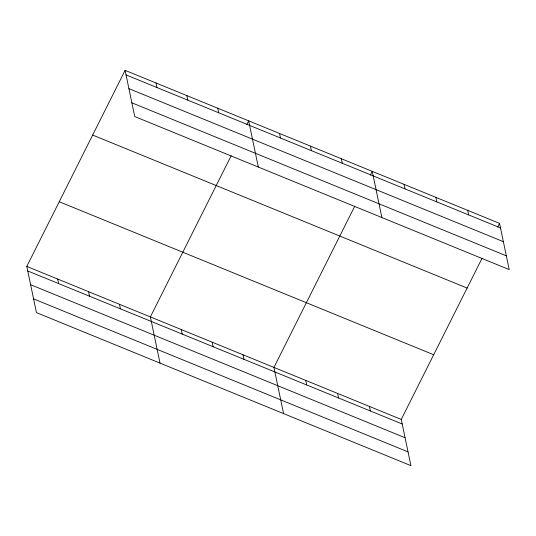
<?xml version="1.0" encoding="UTF-8"?>
<svg xmlns="http://www.w3.org/2000/svg" width="536" height="536" viewBox="0 0 536 536"><rect width="100%" height="100%" fill="white"/><g stroke="black" fill="none" stroke-linecap="round" stroke-linejoin="round"><path stroke-width="0.8" d="M482.025 258.325L401.25 419.44L410.904 465.643L36.455 312.629L26.8 266.425L125.096 70.357L499.545 223.371L509.2 269.575L134.75 116.56L125.096 70.357M231.143 155.809L150.368 316.917L160.023 363.12M246.801 124.573L248.664 120.855L258.319 167.058M354.711 206.3L273.936 367.415L283.591 413.618M370.369 175.064L372.232 171.346L381.887 217.549M497.683 227.09L499.545 223.371M126.047 74.906L500.497 227.921M128.915 88.648L503.371 241.669M131.876 102.811L506.326 255.833M92.661 135.059L467.111 288.073M59.235 201.724L433.691 354.738M26.8 266.425L401.25 419.44M27.751 270.968L402.201 423.989M30.619 284.716L405.075 437.731M33.58 298.88L408.03 451.895M467.72 210.367L468.672 214.916M435.889 197.362L436.84 201.911M404.064 184.357L405.015 188.9M341.345 158.723L342.29 163.272M369.425 406.435L370.376 410.978M310.451 146.1L311.403 150.65M337.593 393.431L338.544 397.973M279.558 133.477L280.509 138.027M305.768 380.419L306.719 384.969M217.77 108.232L218.721 112.774M243.049 354.792L243.994 359.334M186.883 95.602L187.828 100.152M212.155 342.169L213.107 346.712M155.989 82.98L156.941 87.529M181.262 329.54L182.213 334.089M119.474 304.294L120.426 308.843M88.587 291.671L89.532 296.22M57.694 279.048L58.645 283.591"/></g></svg>
